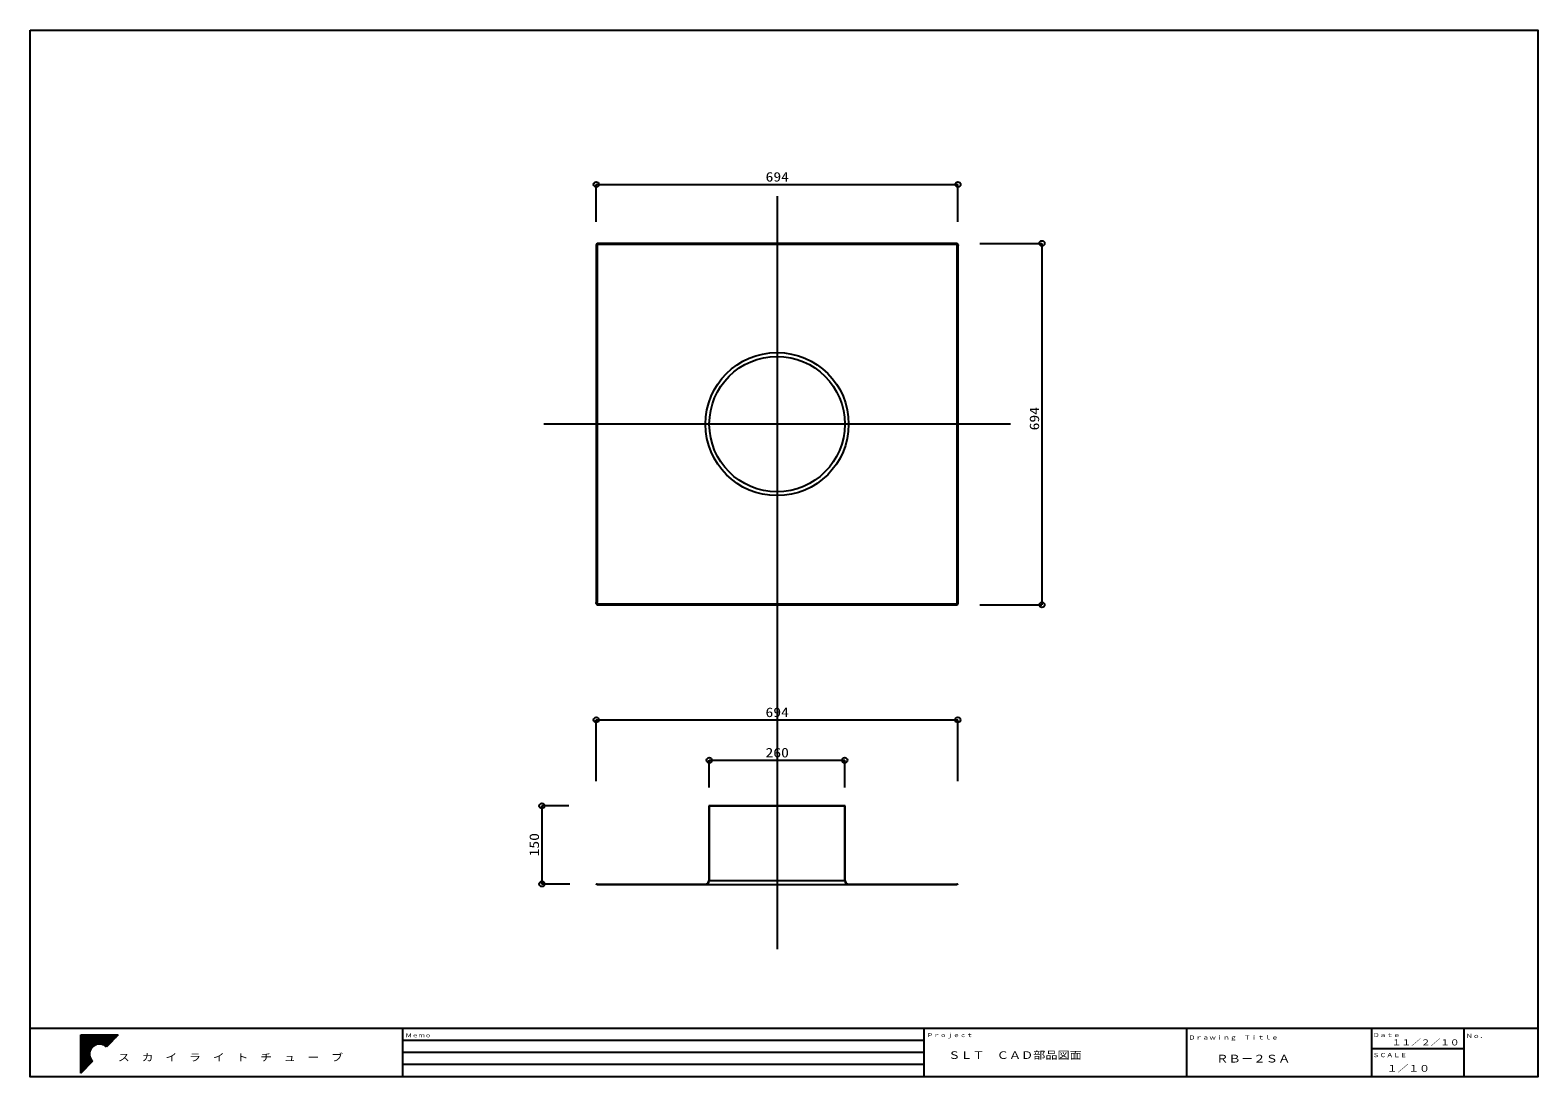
# Model space of a CAD drawing. Units: millimetres at full size. Extents: x -1447 to 1447, y -1005 to 1005.
import ezdxf
from ezdxf.enums import TextEntityAlignment as Align

# ---------------------------------------------------------------- set-up
doc = ezdxf.new("R2010")
doc.units = ezdxf.units.MM
doc.header["$LTSCALE"] = 7.6
for name, color, linetype in [('0-1___', 134, 'Continuous'), ('0-3__0-2_用紙フォ__マット_1_1_', 134, 'Continuous'), ('F-F', 134, 'Continuous')]:
    doc.layers.add(name, color=color, linetype=linetype)
doc.styles.add('ＭＳ ゴシック', font='')
doc.styles.get('ＭＳ ゴシック').set_extended_font_data('MS Gothic')

msp = doc.modelspace()

# ---------------------------------------------------------------- linework, layer by layer
at = {"layer": '0-1___', "color": 3}
for p, q in [((-1396.925, -911.252), (1446.625, -911.252)), ((-732.365, -911.252), (-732.365, -1003.282)), ((268.025, -911.252), (268.025, -1003.282)), ((772.125, -911.252), (772.125, -1003.282)), ((1304.625, -911.252), (1304.625, -1003.282))]:
    msp.add_line(p, q, dxfattribs=at)
at = {"layer": '0-1___'}
for p, q in [((1127.125, -911.252), (1127.125, -1003.282)), ((1127.125, -950.167), (1304.625, -950.167))]:
    msp.add_line(p, q, dxfattribs=at)
at = {"layer": '0-1___', "color": 6}
for p, q in [((-732.266, -934.259), (268.025, -934.259)), ((-732.266, -980.274), (268.025, -980.274)), ((-731.383, -957.267), (268.025, -957.267))]:
    msp.add_line(p, q, dxfattribs=at)
at = {"layer": '0-1___', "color": 3}
msp.add_lwpolyline([(-1446.625, 1004.65), (1446.625, 1004.65), (1446.625, -1004.65), (-1446.625, -1004.65)], close=True, dxfattribs=at)
msp.add_lwpolyline([(-1446.625, -911.252), (1446.625, -911.252), (1446.625, -1003.282)], dxfattribs=at)
at = {"layer": '0-3__0-2_用紙フォ__マット_1_1_'}
for p, q in [((-1349.584, -924.024), (-1277.687, -924.024)), ((-1349.584, -997.606), (-1349.584, -924.024)), ((-1349.584, -925.444), (-1279.074, -925.444)), ((-1277.687, -924.024), (-1300.241, -947.107)), ((-1349.584, -926.864), (-1280.462, -926.864)), ((-1349.584, -928.284), (-1281.849, -928.284)), ((-1349.584, -929.704), (-1283.237, -929.704)), ((-1349.584, -931.124), (-1284.624, -931.124)), ((-1349.584, -932.544), (-1286.012, -932.544)), ((-1349.584, -933.964), (-1287.399, -933.964)), ((-1349.584, -935.384), (-1288.787, -935.384)), ((-1349.584, -936.804), (-1290.174, -936.804)), ((-1349.584, -938.224), (-1291.562, -938.224)), ((-1349.584, -939.644), (-1292.949, -939.644)), ((-1349.584, -941.064), (-1294.337, -941.064)), ((-1349.584, -942.484), (-1319.23, -942.484)), ((-1349.584, -943.904), (-1322.654, -943.904)), ((-1349.584, -945.324), (-1324.92, -945.324)), ((-1349.584, -946.744), (-1326.648, -946.744)), ((-1349.584, -948.164), (-1328.032, -948.164)), ((-1349.584, -949.584), (-1329.165, -949.584)), ((-1349.584, -951.004), (-1330.099, -951.004)), ((-1349.584, -952.424), (-1330.866, -952.424)), ((-1349.584, -953.844), (-1331.488, -953.844)), ((-1308.041, -942.484), (-1295.724, -942.484)), ((-1304.616, -943.904), (-1297.111, -943.904)), ((-1302.35, -945.324), (-1298.499, -945.324)), ((-1349.584, -955.264), (-1331.979, -955.264)), ((-1349.584, -956.684), (-1332.35, -956.684)), ((-1349.584, -958.104), (-1332.608, -958.104)), ((-1349.584, -959.524), (-1332.757, -959.524)), ((-1349.584, -960.944), (-1332.8, -960.944)), ((-1349.584, -962.364), (-1332.738, -962.364)), ((-1349.584, -963.784), (-1332.569, -963.784)), ((-1349.584, -965.204), (-1332.291, -965.204)), ((-1349.584, -966.624), (-1331.899, -966.624)), ((-1349.584, -968.044), (-1331.385, -968.044)), ((-1349.584, -969.464), (-1330.738, -969.464)), ((-1349.584, -970.884), (-1329.943, -970.884)), ((-1349.584, -972.304), (-1328.975, -972.304)), ((-1349.584, -973.724), (-1327.801, -973.724)), ((-1327.027, -974.521), (-1349.584, -997.606)), ((-1349.584, -975.144), (-1327.636, -975.144)), ((-1349.584, -976.564), (-1329.024, -976.564)), ((-1349.584, -977.984), (-1330.411, -977.984)), ((-1349.584, -979.404), (-1331.798, -979.404)), ((-1349.584, -980.824), (-1333.186, -980.824)), ((-1349.584, -982.244), (-1334.573, -982.244)), ((-1349.584, -983.664), (-1335.961, -983.664)), ((-1349.584, -985.084), (-1337.348, -985.084)), ((-1349.584, -986.504), (-1338.736, -986.504)), ((-1349.584, -987.924), (-1340.123, -987.924)), ((-1349.584, -989.344), (-1341.511, -989.344)), ((-1349.584, -990.764), (-1342.898, -990.764)), ((-1349.584, -992.184), (-1344.286, -992.184)), ((-1349.584, -993.604), (-1345.673, -993.604)), ((-1349.584, -995.024), (-1347.061, -995.024)), ((-1349.584, -996.444), (-1348.448, -996.444))]:
    msp.add_line(p, q, dxfattribs=at)
for start, end in [(45.66363, 224.51236), (224.51236, 225.66363)]:
    msp.add_arc((-1313.635, -960.815), 19.166, start, end, dxfattribs=at)
at = {"layer": 'F-F', "color": 4}
for p, q in [((-360.419, 636.935), (-360.419, 708.466)), ((-360.419, 708.466), (333.814, 708.466)), ((333.814, 636.935), (333.814, 708.466)), ((375.628, 595.39), (495.083, 595.39)), ((495.083, 595.39), (495.083, -98.61)), ((375.628, -98.61), (495.083, -98.61)), ((-360.419, -436.883), (-360.419, -319.487)), ((-360.419, -319.487), (333.581, -319.487)), ((333.581, -436.883), (333.581, -319.487)), ((-143.419, -449.331), (-143.419, -396.918)), ((-143.419, -396.918), (116.581, -396.918)), ((116.581, -449.264), (116.581, -396.918)), ((-412.606, -484.466), (-464.667, -484.466)), ((-464.667, -484.466), (-464.667, -634.466)), ((117.267, -484.466), (-144.106, -484.466)), ((-143.419, -484.654), (116.581, -484.654)), ((-410.688, -634.466), (-464.667, -634.466)), ((-150.657, -635.178), (123.818, -635.178)), ((116.752, -628.112), (-143.591, -628.112))]:
    msp.add_line(p, q, dxfattribs=at)
at = {"layer": 'F-F', "color": 7}
for p, q in [((-13.302, 686.14), (-13.302, -759.282)), ((434.507, 248.39), (-461.112, 248.39))]:
    msp.add_line(p, q, dxfattribs=at)
at = {"layer": 'F-F'}
for p, q in [((-360.419, 592.645), (-360.419, 591.026)), ((-359.708, 592.645), (-360.419, 592.645)), ((-360.419, 591.026), (-360.419, -94.246)), ((-360.419, 591.026), (-358.437, 591.026)), ((-359.708, 592.645), (-359.708, 591.026)), ((-358.437, 593.408), (-358.437, 595.39)), ((332.132, 595.39), (-358.437, 595.39)), ((-358.437, 593.408), (-358.437, 591.026)), ((332.132, 593.408), (-358.437, 593.408)), ((-358.437, 591.026), (-358.437, -94.246)), ((332.132, 595.39), (332.132, 593.408)), ((332.132, 593.408), (332.132, 591.026)), ((332.132, 591.026), (334.114, 591.026)), ((332.132, -94.246), (332.132, 591.026)), ((333.403, 592.645), (333.403, 591.026)), ((333.403, 592.645), (334.114, 592.645)), ((334.114, 592.645), (334.114, 591.026)), ((334.114, -94.246), (334.114, 591.026)), ((-358.437, -94.246), (-360.419, -94.246)), ((-360.419, -95.865), (-360.419, -94.246)), ((-359.708, -95.865), (-360.419, -95.865)), ((-359.708, -95.865), (-359.708, -94.246)), ((-358.437, -96.627), (-358.437, -94.246)), ((-358.437, -98.61), (-358.437, -96.627)), ((-358.437, -96.627), (332.132, -96.627)), ((-358.437, -98.61), (332.132, -98.61)), ((334.114, -94.246), (332.132, -94.246)), ((332.132, -96.627), (332.132, -94.246)), ((332.132, -96.627), (332.132, -98.61)), ((333.403, -95.865), (333.403, -94.246)), ((333.403, -95.865), (334.114, -95.865)), ((334.114, -95.865), (334.114, -94.246)), ((-144.303, -485.93), (-144.303, -628.112)), ((-143.419, -484.654), (-144.106, -484.466)), ((-143.591, -485.93), (-143.591, -628.112)), ((116.581, -484.654), (117.267, -484.466)), ((116.752, -628.112), (116.752, -485.93)), ((117.464, -628.112), (117.464, -485.93)), ((-144.303, -498.71), (-144.303, -500.151)), ((117.464, -500.151), (117.464, -498.71)), ((-358.437, -634.466), (-150.657, -634.466)), ((-358.437, -635.178), (-150.657, -635.178)), ((-144.303, -614.196), (-144.303, -615.637)), ((117.464, -615.637), (117.464, -614.196)), ((123.818, -634.466), (331.598, -634.466)), ((123.818, -635.178), (331.598, -635.178))]:
    msp.add_line(p, q, dxfattribs=at)
at = {"layer": 'F-F', "color": 4}
for centre in [(-360.419, 708.466), (333.814, 708.466), (495.083, 595.39), (495.083, -98.61), (-360.419, -319.487), (333.581, -319.487), (-143.419, -396.918), (116.581, -396.918), (-464.667, -484.466), (-464.667, -634.466)]:
    msp.add_circle(centre, 5, dxfattribs=at)
at = {"layer": 'F-F'}
for radius in [137.354, 130]:
    msp.add_circle((-13.302, 248.39), radius, dxfattribs=at)
for centre, radius, start, end in [((-358.437, 592.645), 1.982, 90, 180), ((-358.437, 592.645), 1.271, 90, 180), ((332.132, 592.645), 1.982, 0, 90), ((332.132, 592.645), 1.271, 0, 90), ((-358.437, -95.865), 1.982, 180, 270), ((-358.437, -95.865), 1.271, 180, 270), ((332.132, -95.865), 1.982, 270, 0), ((332.132, -95.865), 1.271, 270, 0), ((-138.762, -485.93), 5.541, 164.67529, 180), ((-138.762, -485.93), 4.829, 164.67529, 180), ((111.923, -485.93), 4.829, 0, 15.32471), ((111.923, -485.93), 5.541, 0, 15.32471), ((-358.437, -636.449), 1.982, 90, 180), ((-358.437, -636.449), 1.271, 90, 180), ((-150.657, -628.112), 6.354, 270, 0), ((-150.657, -628.112), 7.066, 270, 0), ((123.818, -628.112), 7.066, 180, 270), ((123.818, -628.112), 6.354, 180, 270), ((331.598, -636.449), 1.982, 0, 90), ((331.598, -636.449), 1.271, 0, 90)]:
    msp.add_arc(centre, radius, start, end, dxfattribs=at)

# ---------------------------------------------------------------- texts
at = {"layer": '0-1___', "style": 'ＭＳ ゴシック', "width": 1.2}
for s, height, p in [('Ｍｅｍｏ', 7.372, (-726.339, -931.011)), ('Ｐｒｏｊｅｃｔ', 7.53, (274.051, -930.648)), ('Ｄｒａｗｉｎｇ\u3000Ｔｉｔｌｅ', 7.89, (776.187, -935.513)), ('Ｄａｔｅ', 7.89, (1129.59, -930.648)), ('Ｎｏ．', 7.89, (1308.53, -932.439)), ('ＳＬＴ\u3000ＣＡＤ部品図面', 14.23, (315.18, -974.482)), ('１１／２／１０', 11.36, (1166.191, -947.761)), ('ＲＢ－２ＳＡ', 14.52, (829.193, -981.455)), ('ＳＣＡＬＥ', 7.89, (1129.383, -969.238)), ('１／１０', 12.62, (1156.798, -998.644))]:
    msp.add_text(s, height=height, dxfattribs=at).set_placement(p, align=Align.BOTTOM_LEFT)
at = {"layer": '0-1___', "color": 6, "style": 'ＭＳ ゴシック', "width": 1.2}
msp.add_text('ス\u3000カ\u3000イ\u3000ラ\u3000イ\u3000ト\u3000チ\u3000ュ\u3000ー\u3000ブ', height=13.89, dxfattribs=at).set_placement((-1278.089, -978.487), align=Align.BOTTOM_LEFT)
at = {"layer": 'F-F', "color": 4, "style": 'ＭＳ ゴシック', "width": 1.2}
for s, p in [('694', (-35.361, 708.466)), ('694', (-35.478, -319.487)), ('260', (-35.478, -396.918))]:
    msp.add_text(s, height=18.33, dxfattribs=at).set_placement(p, align=Align.BOTTOM_LEFT)
for s, p in [('694', (495.083, 236.309)), ('150', (-464.667, -581.525))]:
    msp.add_text(s, height=18.33, rotation=90, dxfattribs=at).set_placement(p, align=Align.BOTTOM_LEFT)

doc.saveas('drawing.dxf')
